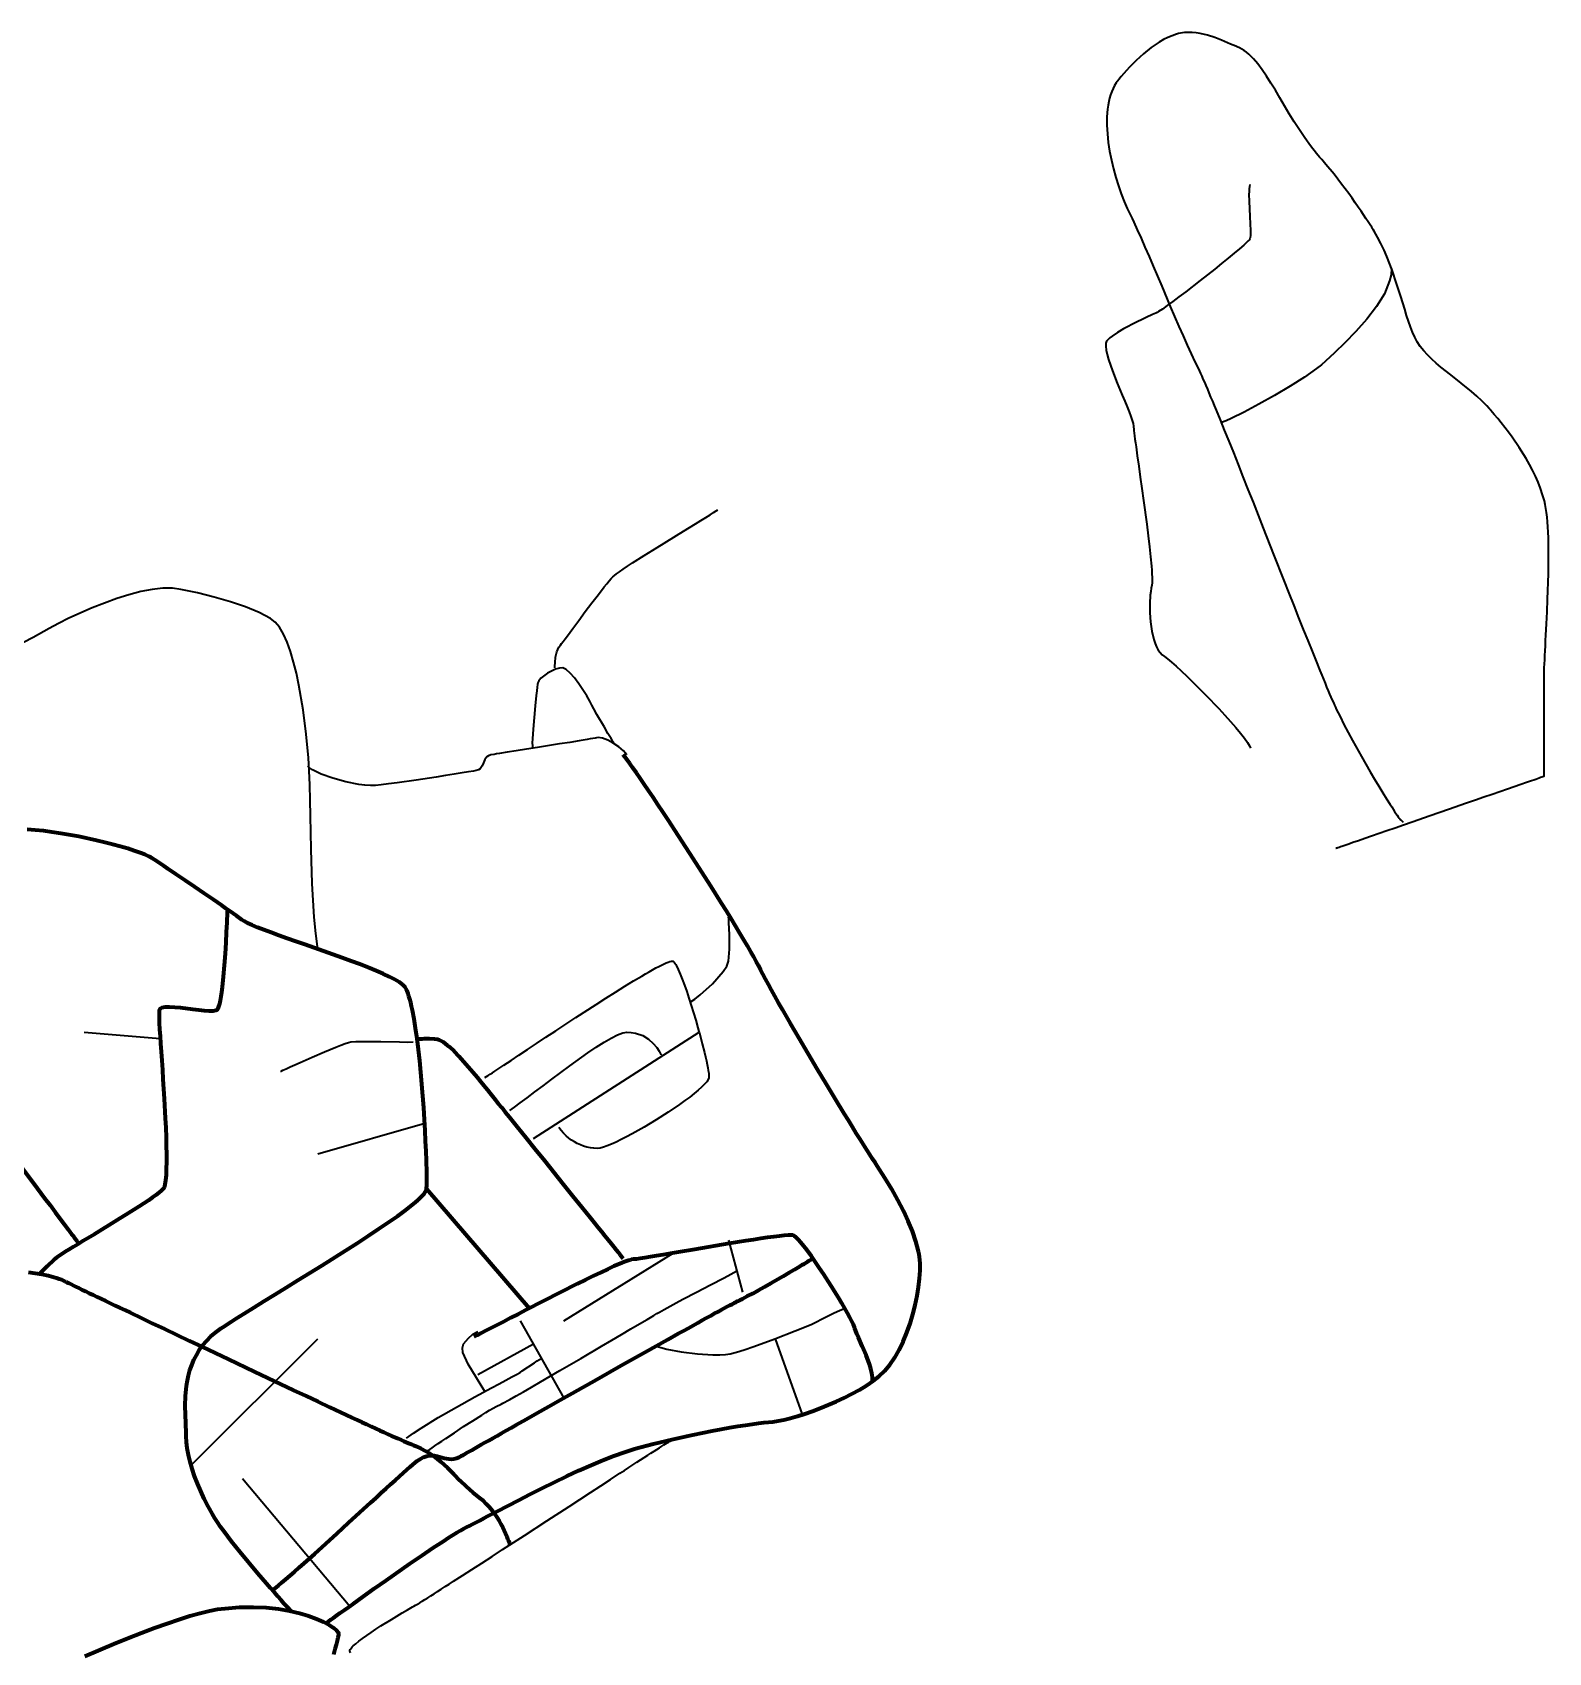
# Model space of a CAD drawing. Header units: inches. Extents: x 23 to 178, y 8 to 179.
# Drawn here: x 52.86 to 74.22, y 151.51 to 174.34 of the extents above; entities that cross this region are included whole.
import ezdxf

# ---------------------------------------------------------------- set-up
doc = ezdxf.new("R2010")
doc.units = ezdxf.units.IN
doc.header["$MEASUREMENT"] = 0
for name, color, linetype in [('Routes 2', 7, 'Continuous'), ('Routes 3', 7, 'Continuous'), ('Routes 4', 7, 'Continuous')]:
    doc.layers.add(name, color=color, linetype=linetype)

msp = doc.modelspace()

# ---------------------------------------------------------------- linework, layer by layer
at = {"layer": 'Routes 2', "color": 7, "lineweight": 106, "true_color": 0xffffff}
msp.add_lwpolyline([(53.599, 151.463), (54.008, 151.635), (54.205, 151.715), (54.397, 151.791), (54.581, 151.86), (54.757, 151.924), (54.924, 151.98), (55.079, 152.029), (55.223, 152.069), (55.353, 152.1), (55.469, 152.122), (55.575, 152.135), (55.779, 152.152), (55.973, 152.154), (56.155, 152.145), (56.325, 152.127), (56.481, 152.1), (56.624, 152.066), (56.751, 152.028), (56.864, 151.986), (56.96, 151.944), (57.039, 151.901), (57.101, 151.861), (57.144, 151.825), (57.167, 151.794), (57.172, 151.781), (57.171, 151.759), (57.165, 151.725), (57.155, 151.679), (57.14, 151.623), (57.122, 151.558), (57.1, 151.484)], dxfattribs=at)
at = {"layer": 'Routes 3', "color": 7, "lineweight": 70, "true_color": 0xffffff}
for points in [[(56.996, 151.925), (57, 151.929), (57.014, 151.938), (57.036, 151.954), (57.065, 151.976), (57.102, 152.002), (57.145, 152.034), (57.195, 152.07), (57.251, 152.11), (57.311, 152.154), (57.377, 152.201), (57.447, 152.25), (57.52, 152.303), (57.676, 152.414), (57.84, 152.53), (58.179, 152.766), (58.345, 152.88), (58.503, 152.987), (58.578, 153.036), (58.65, 153.083), (58.717, 153.127), (58.78, 153.166), (58.838, 153.202), (58.891, 153.233), (58.937, 153.259), (58.977, 153.28), (59.016, 153.3), (59.06, 153.322), (59.109, 153.347), (59.162, 153.375), (59.219, 153.405), (59.28, 153.437), (59.412, 153.506), (59.557, 153.581), (59.711, 153.661), (59.874, 153.744), (60.042, 153.829), (60.388, 153.997), (60.56, 154.077), (60.73, 154.153), (60.896, 154.222), (61.054, 154.285), (61.203, 154.338), (61.273, 154.361), (61.341, 154.381), (61.611, 154.453), (61.889, 154.52), (62.167, 154.582), (62.303, 154.61), (62.435, 154.636), (62.563, 154.66), (62.684, 154.682), (62.799, 154.701), (62.906, 154.718), (63.003, 154.732), (63.091, 154.744), (63.166, 154.752), (63.229, 154.757), (63.292, 154.763), (63.365, 154.776), (63.448, 154.793), (63.54, 154.816), (63.638, 154.844), (63.742, 154.876), (63.85, 154.913), (63.961, 154.955), (64.186, 155.049), (64.298, 155.101), (64.407, 155.157), (64.512, 155.215), (64.612, 155.276), (64.705, 155.34), (64.791, 155.406), (64.87, 155.481), (64.943, 155.569), (65.011, 155.669), (65.073, 155.779), (65.13, 155.897), (65.182, 156.021), (65.227, 156.149), (65.266, 156.279), (65.299, 156.409), (65.326, 156.538), (65.346, 156.663), (65.36, 156.782), (65.367, 156.894), (65.367, 156.996), (65.36, 157.087), (65.354, 157.128), (65.346, 157.165), (65.306, 157.307), (65.258, 157.449), (65.199, 157.593), (65.132, 157.739), (65.055, 157.889), (64.968, 158.044), (64.87, 158.203), (64.763, 158.369), (64.732, 158.416), (64.697, 158.469), (64.659, 158.53), (64.616, 158.597), (64.57, 158.67), (64.521, 158.749), (64.468, 158.833), (64.414, 158.922), (64.357, 159.014), (64.298, 159.11), (64.175, 159.312), (64.048, 159.523), (63.918, 159.738), (63.663, 160.17), (63.541, 160.378), (63.427, 160.576), (63.373, 160.67), (63.322, 160.76), (63.274, 160.846), (63.229, 160.927), (63.188, 161.002), (63.15, 161.072), (63.117, 161.135), (63.088, 161.192), (63.059, 161.249), (63.023, 161.315), (62.982, 161.389), (62.935, 161.47), (62.884, 161.558), (62.828, 161.651), (62.768, 161.751), (62.705, 161.855), (62.638, 161.963), (62.569, 162.074), (62.424, 162.306), (62.119, 162.784), (61.965, 163.02), (61.815, 163.249), (61.743, 163.358), (61.673, 163.464), (61.605, 163.564), (61.541, 163.66), (61.479, 163.75), (61.422, 163.834), (61.369, 163.91), (61.321, 163.979), (61.277, 164.039), (61.239, 164.091), (61.207, 164.133), (61.182, 164.164)], [(56.505, 152.094), (56.501, 152.098), (56.488, 152.113), (56.467, 152.136), (56.439, 152.167), (56.404, 152.205), (56.364, 152.25), (56.318, 152.301), (56.268, 152.358), (56.214, 152.419), (56.157, 152.485), (56.036, 152.625), (55.785, 152.926), (55.666, 153.075), (55.611, 153.148), (55.559, 153.218), (55.511, 153.285), (55.468, 153.348), (55.43, 153.406), (55.398, 153.461), (55.337, 153.57), (55.281, 153.679), (55.23, 153.788), (55.185, 153.894), (55.145, 154), (55.11, 154.102), (55.082, 154.202), (55.059, 154.299), (55.042, 154.391), (55.031, 154.479), (55.026, 154.562), (55.026, 154.602), (55.025, 154.646), (55.022, 154.694), (55.02, 154.747), (55.014, 154.863), (55.012, 154.991), (55.017, 155.128), (55.031, 155.271), (55.043, 155.344), (55.059, 155.417), (55.079, 155.49), (55.104, 155.563), (55.134, 155.635), (55.169, 155.705), (55.21, 155.775), (55.258, 155.842), (55.312, 155.907), (55.374, 155.969), (55.443, 156.028), (55.521, 156.084), (55.565, 156.113), (55.613, 156.145), (55.665, 156.179), (55.72, 156.214), (55.78, 156.252), (55.842, 156.291), (55.977, 156.375), (56.121, 156.465), (56.275, 156.559), (56.435, 156.657), (56.6, 156.759), (56.937, 156.968), (57.272, 157.178), (57.434, 157.282), (57.59, 157.383), (57.737, 157.481), (57.875, 157.575), (58.002, 157.664), (58.06, 157.706), (58.115, 157.747), (58.165, 157.786), (58.212, 157.823), (58.255, 157.858), (58.293, 157.892), (58.326, 157.923), (58.354, 157.952), (58.377, 157.978), (58.394, 158.002), (58.406, 158.023), (58.412, 158.042), (58.414, 158.06), (58.415, 158.084), (58.416, 158.114), (58.417, 158.148), (58.417, 158.188), (58.417, 158.231), (58.416, 158.28), (58.415, 158.332), (58.413, 158.388), (58.412, 158.448), (58.407, 158.577), (58.4, 158.717), (58.393, 158.867), (58.383, 159.024), (58.373, 159.187), (58.361, 159.353), (58.332, 159.687), (58.316, 159.851), (58.298, 160.011), (58.279, 160.164), (58.259, 160.309), (58.237, 160.443), (58.215, 160.564), (58.203, 160.62), (58.19, 160.672), (58.178, 160.719), (58.165, 160.762), (58.152, 160.801), (58.138, 160.835), (58.125, 160.863), (58.111, 160.887), (58.078, 160.921), (58.056, 160.939), (58.03, 160.957), (58.001, 160.976), (57.967, 160.995), (57.89, 161.035), (57.801, 161.077), (57.701, 161.121), (57.592, 161.166), (57.475, 161.211), (57.352, 161.257), (57.225, 161.304), (56.962, 161.397), (56.699, 161.489), (56.572, 161.533), (56.449, 161.576), (56.332, 161.618), (56.222, 161.657), (56.122, 161.695), (56.032, 161.729), (55.955, 161.762), (55.921, 161.777), (55.891, 161.791), (55.865, 161.804), (55.842, 161.817), (55.809, 161.84), (55.774, 161.865), (55.734, 161.894), (55.689, 161.926), (55.639, 161.96), (55.585, 161.998), (55.528, 162.038), (55.406, 162.122), (55.277, 162.211), (55.144, 162.302), (55.012, 162.392), (54.886, 162.478), (54.768, 162.557), (54.714, 162.593), (54.665, 162.627), (54.619, 162.658), (54.578, 162.685), (54.543, 162.708), (54.524, 162.72), (54.501, 162.731), (54.445, 162.757), (54.376, 162.784), (54.294, 162.812), (54.203, 162.841), (54.102, 162.87), (53.994, 162.9), (53.879, 162.929), (53.76, 162.958), (53.511, 163.011), (53.259, 163.056), (53.135, 163.074), (53.014, 163.09), (52.897, 163.101), (52.787, 163.109)], [(55.605, 161.984), (55.604, 161.978), (55.604, 161.961), (55.603, 161.932), (55.601, 161.895), (55.6, 161.848), (55.597, 161.794), (55.595, 161.733), (55.591, 161.666), (55.584, 161.518), (55.574, 161.359), (55.562, 161.196), (55.548, 161.036), (55.532, 160.888), (55.523, 160.82), (55.514, 160.758), (55.504, 160.703), (55.493, 160.655), (55.482, 160.616), (55.47, 160.587), (55.457, 160.567), (55.444, 160.559), (55.426, 160.554), (55.404, 160.551), (55.348, 160.551), (55.28, 160.555), (55.202, 160.564), (55.119, 160.574), (54.947, 160.596), (54.867, 160.604), (54.793, 160.607), (54.731, 160.605), (54.705, 160.601), (54.683, 160.596), (54.666, 160.588), (54.653, 160.577), (54.646, 160.564), (54.644, 160.556), (54.643, 160.543), (54.643, 160.526), (54.643, 160.505), (54.644, 160.45), (54.647, 160.38), (54.652, 160.296), (54.658, 160.2), (54.665, 160.094), (54.672, 159.979), (54.681, 159.856), (54.69, 159.726), (54.698, 159.593), (54.716, 159.317), (54.731, 159.041), (54.737, 158.906), (54.742, 158.776), (54.746, 158.651), (54.748, 158.534), (54.748, 158.426), (54.746, 158.327), (54.742, 158.241), (54.735, 158.167), (54.726, 158.109), (54.72, 158.085), (54.714, 158.066), (54.706, 158.051), (54.698, 158.041), (54.674, 158.018), (54.641, 157.991), (54.6, 157.959), (54.55, 157.923), (54.494, 157.884), (54.431, 157.842), (54.363, 157.798), (54.215, 157.703), (54.055, 157.604), (53.729, 157.405), (53.575, 157.312), (53.504, 157.269), (53.437, 157.228), (53.376, 157.191), (53.322, 157.157), (53.274, 157.127), (53.235, 157.102), (53.204, 157.081), (53.183, 157.066), (53.159, 157.045), (53.065, 156.958), (53.024, 156.916), (52.99, 156.882), (52.977, 156.869), (52.967, 156.859), (52.961, 156.852), (52.959, 156.85)], [(58.28, 160.157), (58.283, 160.157), (58.293, 160.158), (58.307, 160.16), (58.327, 160.162), (58.352, 160.163), (58.38, 160.165), (58.412, 160.165), (58.448, 160.165), (58.526, 160.16), (58.568, 160.154), (58.592, 160.146), (58.618, 160.133), (58.645, 160.117), (58.674, 160.096), (58.704, 160.073), (58.735, 160.046), (58.8, 159.985), (58.867, 159.917), (59, 159.768), (59.064, 159.693), (59.124, 159.621), (59.177, 159.556), (59.203, 159.525), (59.221, 159.503), (59.244, 159.474), (59.272, 159.44), (59.304, 159.4), (59.34, 159.355), (59.381, 159.305), (59.424, 159.25), (59.472, 159.192), (59.522, 159.129), (59.576, 159.063), (59.632, 158.993), (59.69, 158.921), (59.812, 158.769), (59.94, 158.61), (60.073, 158.446), (60.34, 158.113), (60.471, 157.95), (60.597, 157.793), (60.658, 157.718), (60.717, 157.645), (60.773, 157.574), (60.827, 157.507), (60.879, 157.444), (60.927, 157.384), (60.972, 157.328), (61.013, 157.277), (61.05, 157.23), (61.084, 157.189), (61.112, 157.153), (61.137, 157.122), (61.156, 157.098), (61.17, 157.081), (61.179, 157.07), (61.182, 157.066)], [(52.713, 158.338), (52.873, 158.126), (53.031, 157.916), (53.107, 157.815), (53.179, 157.719), (53.246, 157.63), (53.308, 157.547), (53.363, 157.474), (53.41, 157.41), (53.431, 157.383), (53.449, 157.359), (53.465, 157.338), (53.478, 157.32), (53.488, 157.306), (53.496, 157.296), (53.5, 157.29), (53.502, 157.288)], [(58.413, 158.045), (59.86, 156.364)], [(64.697, 155.335), (64.696, 155.391), (64.687, 155.45), (64.673, 155.512), (64.654, 155.575), (64.605, 155.704), (64.551, 155.831), (64.498, 155.95), (64.475, 156.005), (64.455, 156.056), (64.447, 156.079), (64.441, 156.098), (64.428, 156.133), (64.407, 156.178), (64.379, 156.232), (64.345, 156.294), (64.306, 156.363), (64.263, 156.437), (64.216, 156.516), (64.114, 156.681), (64.005, 156.849), (63.951, 156.931), (63.923, 156.971), (63.913, 156.986), (63.904, 156.999), (63.835, 157.097), (63.77, 157.186), (63.711, 157.262), (63.684, 157.294), (63.659, 157.323), (63.636, 157.347), (63.615, 157.366), (63.597, 157.38), (63.583, 157.389), (63.574, 157.392), (63.548, 157.394), (63.506, 157.392), (63.452, 157.388), (63.385, 157.381), (63.307, 157.371), (63.219, 157.359), (63.123, 157.345), (63.02, 157.33), (62.91, 157.313), (62.677, 157.275), (62.193, 157.194), (61.961, 157.154), (61.852, 157.136), (61.749, 157.119), (61.654, 157.103), (61.567, 157.088), (61.49, 157.076), (61.424, 157.066), (61.371, 157.058), (61.331, 157.054), (61.301, 157.049), (61.281, 157.044), (61.258, 157.037), (61.202, 157.017), (61.134, 156.99), (61.054, 156.956), (60.965, 156.915), (60.868, 156.87), (60.763, 156.82), (60.652, 156.766), (60.537, 156.709), (60.297, 156.588), (60.054, 156.464), (59.817, 156.342), (59.704, 156.283), (59.596, 156.227), (59.495, 156.175), (59.402, 156.126), (59.318, 156.082), (59.245, 156.044), (59.183, 156.012), (59.134, 155.987), (59.115, 155.978), (59.1, 155.97), (59.088, 155.964), (59.081, 155.961)], [(52.802, 156.875), (52.9, 156.86), (52.994, 156.844), (53.081, 156.825), (53.162, 156.804), (53.199, 156.793), (53.234, 156.781), (53.267, 156.769), (53.296, 156.755), (53.311, 156.748), (53.329, 156.739), (53.351, 156.729), (53.376, 156.716), (53.406, 156.702), (53.44, 156.685), (53.477, 156.667), (53.517, 156.648), (53.561, 156.626), (53.609, 156.604), (53.659, 156.579), (53.713, 156.553), (53.769, 156.526), (53.829, 156.498), (53.891, 156.468), (53.955, 156.437), (54.022, 156.405), (54.092, 156.372), (54.164, 156.337), (54.238, 156.302), (54.391, 156.228), (54.552, 156.151), (54.72, 156.072), (54.892, 155.989), (55.069, 155.905), (55.25, 155.819), (55.618, 155.645), (55.989, 155.469), (56.355, 155.296), (56.535, 155.211), (56.71, 155.128), (56.881, 155.048), (57.047, 154.971), (57.205, 154.897), (57.356, 154.827), (57.429, 154.793), (57.499, 154.761), (57.567, 154.729), (57.632, 154.699), (57.695, 154.67), (57.755, 154.643), (57.813, 154.616), (57.867, 154.592), (57.919, 154.568), (57.967, 154.547), (58.012, 154.527), (58.054, 154.508), (58.092, 154.491), (58.127, 154.476), (58.158, 154.463), (58.185, 154.452), (58.208, 154.443), (58.227, 154.435), (58.263, 154.421), (58.331, 154.39), (58.395, 154.356), (58.454, 154.321), (58.511, 154.283), (58.564, 154.243), (58.614, 154.202), (58.709, 154.116), (58.798, 154.028), (58.884, 153.939), (58.971, 153.853), (59.063, 153.77), (59.111, 153.73), (59.161, 153.693), (59.209, 153.653), (59.254, 153.61), (59.297, 153.564), (59.335, 153.516), (59.371, 153.468), (59.404, 153.419), (59.434, 153.37), (59.461, 153.321), (59.486, 153.275), (59.507, 153.23), (59.526, 153.188), (59.542, 153.15), (59.555, 153.115), (59.566, 153.086), (59.575, 153.062), (59.58, 153.044), (59.584, 153.032), (59.585, 153.028)], [(56.24, 152.39), (56.28, 152.421), (56.325, 152.457), (56.375, 152.499), (56.43, 152.546), (56.49, 152.596), (56.553, 152.651), (56.62, 152.71), (56.69, 152.772), (56.762, 152.837), (56.837, 152.904), (56.992, 153.044), (57.152, 153.19), (57.313, 153.338), (57.472, 153.484), (57.627, 153.626), (57.702, 153.694), (57.774, 153.761), (57.844, 153.824), (57.91, 153.885), (57.973, 153.942), (58.032, 153.995), (58.086, 154.044), (58.136, 154.088), (58.181, 154.128), (58.22, 154.162), (58.253, 154.19), (58.28, 154.212), (58.304, 154.229), (58.326, 154.244), (58.37, 154.267), (58.412, 154.282), (58.451, 154.289), (58.489, 154.291), (58.525, 154.288), (58.56, 154.281), (58.595, 154.272), (58.662, 154.253), (58.695, 154.245), (58.729, 154.24), (58.764, 154.238), (58.799, 154.241), (58.836, 154.251), (58.874, 154.268), (58.886, 154.274), (58.902, 154.284), (58.923, 154.295), (58.949, 154.31), (58.978, 154.326), (59.012, 154.345), (59.049, 154.366), (59.09, 154.389), (59.135, 154.415), (59.183, 154.442), (59.235, 154.471), (59.289, 154.502), (59.347, 154.534), (59.407, 154.568), (59.47, 154.604), (59.536, 154.641), (59.604, 154.679), (59.674, 154.719), (59.821, 154.802), (59.974, 154.889), (60.134, 154.979), (60.299, 155.072), (60.468, 155.168), (60.812, 155.361), (61.156, 155.556), (61.326, 155.651), (61.492, 155.745), (61.654, 155.835), (61.811, 155.923), (61.96, 156.007), (62.032, 156.047), (62.102, 156.085), (62.169, 156.123), (62.234, 156.159), (62.296, 156.194), (62.356, 156.227), (62.413, 156.258), (62.467, 156.288), (62.517, 156.316), (62.564, 156.341), (62.608, 156.365), (62.649, 156.387), (62.685, 156.407), (62.718, 156.424), (62.746, 156.439), (62.77, 156.452), (62.79, 156.462), (62.806, 156.469), (62.834, 156.482), (62.864, 156.498), (62.897, 156.514), (62.932, 156.533), (63.008, 156.573), (63.089, 156.618), (63.175, 156.666), (63.263, 156.716), (63.437, 156.817), (63.521, 156.866), (63.599, 156.912), (63.67, 156.954), (63.703, 156.974), (63.733, 156.992), (63.76, 157.008), (63.784, 157.023), (63.806, 157.035), (63.824, 157.046), (63.838, 157.055), (63.848, 157.061), (63.855, 157.065), (63.857, 157.066)]]:
    msp.add_lwpolyline(points, dxfattribs=at)
at = {"layer": 'Routes 4', "color": 7, "lineweight": 35, "true_color": 0xffffff}
for points in [[(71.226, 162.847), (71.228, 162.848), (71.233, 162.85), (71.242, 162.853), (71.255, 162.857), (71.271, 162.863), (71.29, 162.87), (71.312, 162.877), (71.337, 162.886), (71.365, 162.896), (71.396, 162.906), (71.43, 162.918), (71.466, 162.931), (71.545, 162.958), (71.634, 162.989), (71.73, 163.022), (71.834, 163.058), (71.944, 163.096), (72.059, 163.136), (72.179, 163.177), (72.302, 163.22), (72.556, 163.308), (72.813, 163.397), (73.068, 163.485), (73.192, 163.528), (73.312, 163.569), (73.428, 163.61), (73.538, 163.648), (73.643, 163.684), (73.74, 163.718), (73.83, 163.749), (73.91, 163.777), (73.982, 163.801), (74.013, 163.812), (74.042, 163.822), (74.068, 163.831), (74.091, 163.839), (74.111, 163.846), (74.128, 163.852), (74.141, 163.857), (74.151, 163.86), (74.158, 163.862), (74.161, 163.863), (74.161, 163.865), (74.161, 163.872), (74.161, 163.884), (74.161, 163.9), (74.161, 163.921), (74.161, 163.945), (74.161, 163.973), (74.161, 164.005), (74.161, 164.04), (74.161, 164.079), (74.161, 164.163), (74.161, 164.257), (74.161, 164.358), (74.161, 164.464), (74.161, 164.684), (74.161, 164.901), (74.161, 165.004), (74.161, 165.1), (74.161, 165.188), (74.161, 165.228), (74.161, 165.265), (74.161, 165.302), (74.162, 165.344), (74.163, 165.391), (74.165, 165.444), (74.168, 165.501), (74.171, 165.563), (74.174, 165.629), (74.178, 165.699), (74.181, 165.773), (74.185, 165.849), (74.194, 166.01), (74.202, 166.18), (74.209, 166.355), (74.22, 166.712), (74.223, 166.888), (74.223, 167.059), (74.22, 167.222), (74.217, 167.299), (74.213, 167.374), (74.208, 167.445), (74.202, 167.513), (74.195, 167.577), (74.186, 167.636), (74.177, 167.69), (74.166, 167.74), (74.139, 167.829), (74.109, 167.917), (74.075, 168.004), (74.037, 168.09), (73.996, 168.174), (73.953, 168.256), (73.907, 168.337), (73.81, 168.493), (73.709, 168.639), (73.657, 168.709), (73.606, 168.776), (73.556, 168.84), (73.506, 168.901), (73.458, 168.959), (73.411, 169.014), (73.399, 169.027), (73.384, 169.045), (73.351, 169.082), (73.282, 169.151), (73.212, 169.218), (73.139, 169.281), (72.992, 169.402), (72.846, 169.516), (72.705, 169.628), (72.639, 169.684), (72.576, 169.74), (72.517, 169.798), (72.464, 169.857), (72.415, 169.919), (72.372, 169.983), (72.337, 170.049), (72.307, 170.12), (72.278, 170.194), (72.25, 170.273), (72.223, 170.356), (72.196, 170.441), (72.14, 170.62), (72.082, 170.805), (72.017, 170.994), (71.945, 171.183), (71.904, 171.275), (71.861, 171.367), (71.814, 171.456), (71.764, 171.543), (71.751, 171.565), (71.744, 171.575), (71.741, 171.581), (71.731, 171.597), (71.707, 171.633), (71.68, 171.675), (71.65, 171.721), (71.616, 171.771), (71.58, 171.825), (71.541, 171.882), (71.499, 171.943), (71.454, 172.005), (71.407, 172.071), (71.307, 172.205), (71.2, 172.344), (71.086, 172.483), (71.028, 172.552), (70.997, 172.587), (70.953, 172.639), (70.868, 172.746), (70.788, 172.856), (70.712, 172.969), (70.639, 173.082), (70.569, 173.196), (70.502, 173.309), (70.436, 173.42), (70.373, 173.527), (70.31, 173.63), (70.248, 173.727), (70.187, 173.818), (70.125, 173.9), (70.063, 173.973), (70.031, 174.006), (69.999, 174.036), (69.967, 174.064), (69.934, 174.088), (69.901, 174.109), (69.867, 174.127), (69.833, 174.141), (69.815, 174.148), (69.779, 174.162), (69.741, 174.178), (69.7, 174.196), (69.613, 174.233), (69.518, 174.27), (69.417, 174.303), (69.312, 174.329), (69.258, 174.337), (69.203, 174.342), (69.148, 174.343), (69.092, 174.34), (69.036, 174.332), (69.008, 174.326), (68.978, 174.318), (68.917, 174.297), (68.857, 174.272), (68.797, 174.242), (68.737, 174.207), (68.679, 174.17), (68.623, 174.129), (68.513, 174.041), (68.412, 173.948), (68.319, 173.854), (68.277, 173.808), (68.238, 173.764), (68.202, 173.721), (68.169, 173.681), (68.154, 173.663), (68.151, 173.658), (68.145, 173.651), (68.132, 173.633), (68.108, 173.595), (68.086, 173.554), (68.067, 173.511), (68.051, 173.465), (68.037, 173.418), (68.025, 173.368), (68.016, 173.316), (68.008, 173.263), (68, 173.152), (67.999, 173.035), (68.006, 172.915), (68.019, 172.792), (68.038, 172.668), (68.062, 172.544), (68.092, 172.42), (68.125, 172.299), (68.161, 172.181), (68.201, 172.068), (68.243, 171.961), (68.286, 171.862), (68.331, 171.77), (68.354, 171.722), (68.378, 171.671), (68.428, 171.563), (68.481, 171.445), (68.536, 171.319), (68.593, 171.187), (68.652, 171.05), (68.772, 170.767), (68.893, 170.479), (68.954, 170.338), (69.014, 170.199), (69.072, 170.065), (69.129, 169.937), (69.185, 169.816), (69.238, 169.703), (69.289, 169.6), (69.303, 169.57), (69.318, 169.536), (69.335, 169.499), (69.353, 169.458), (69.373, 169.414), (69.393, 169.366), (69.415, 169.316), (69.438, 169.262), (69.461, 169.205), (69.486, 169.146), (69.512, 169.084), (69.539, 169.019), (69.595, 168.882), (69.654, 168.736), (69.716, 168.582), (69.781, 168.421), (69.847, 168.253), (69.916, 168.081), (69.986, 167.904), (70.058, 167.723), (70.203, 167.355), (70.349, 166.985), (70.494, 166.619), (70.565, 166.44), (70.634, 166.265), (70.701, 166.095), (70.767, 165.93), (70.83, 165.773), (70.89, 165.623), (70.947, 165.481), (71.001, 165.349), (71.026, 165.287), (71.051, 165.228), (71.074, 165.171), (71.096, 165.118), (71.118, 165.067), (71.138, 165.02), (71.157, 164.976), (71.174, 164.935), (71.191, 164.898), (71.206, 164.864), (71.22, 164.835), (71.232, 164.808), (71.284, 164.702), (71.34, 164.592), (71.46, 164.367), (71.585, 164.141), (71.648, 164.03), (71.711, 163.923), (71.772, 163.819), (71.831, 163.721), (71.888, 163.628), (71.941, 163.542), (71.99, 163.464), (72.012, 163.429), (72.034, 163.396), (72.054, 163.365), (72.072, 163.337), (72.089, 163.312), (72.105, 163.29), (72.118, 163.271), (72.125, 163.262), (72.127, 163.258), (72.129, 163.257), (72.129, 163.256), (72.133, 163.253), (72.139, 163.248), (72.154, 163.233), (72.169, 163.22), (72.174, 163.216), (72.176, 163.214)], [(70.012, 172.198), (70.007, 172.173), (70.003, 172.141), (70.002, 172.103), (70.001, 172.06), (70.004, 171.963), (70.009, 171.857), (70.015, 171.748), (70.02, 171.645), (70.023, 171.553), (70.023, 171.514), (70.021, 171.481), (70.018, 171.454), (70.014, 171.435), (70.01, 171.427), (70.003, 171.417), (69.99, 171.404), (69.973, 171.387), (69.927, 171.345), (69.866, 171.292), (69.792, 171.23), (69.708, 171.16), (69.616, 171.086), (69.518, 171.007), (69.313, 170.845), (69.11, 170.688), (69.015, 170.616), (68.927, 170.55), (68.849, 170.493), (68.781, 170.445), (68.728, 170.409), (68.707, 170.395), (68.69, 170.386), (68.644, 170.366), (68.615, 170.354), (68.581, 170.339), (68.504, 170.303), (68.416, 170.261), (68.233, 170.164), (68.148, 170.113), (68.074, 170.063), (68.043, 170.039), (68.017, 170.016), (67.996, 169.994), (67.984, 169.963), (67.982, 169.921), (67.988, 169.867), (68.002, 169.804), (68.022, 169.733), (68.048, 169.656), (68.077, 169.574), (68.145, 169.402), (68.216, 169.229), (68.251, 169.146), (68.283, 169.068), (68.313, 168.996), (68.337, 168.931), (68.357, 168.875), (68.37, 168.83), (68.375, 168.796), (68.376, 168.782), (68.377, 168.761), (68.38, 168.732), (68.384, 168.698), (68.389, 168.657), (68.395, 168.61), (68.402, 168.558), (68.41, 168.501), (68.428, 168.374), (68.448, 168.232), (68.47, 168.078), (68.493, 167.916), (68.517, 167.749), (68.562, 167.413), (68.582, 167.251), (68.6, 167.096), (68.615, 166.952), (68.627, 166.823), (68.631, 166.765), (68.634, 166.712), (68.636, 166.664), (68.636, 166.621), (68.635, 166.585), (68.633, 166.555), (68.624, 166.511), (68.617, 166.463), (68.611, 166.411), (68.604, 166.294), (68.606, 166.166), (68.615, 166.035), (68.634, 165.906), (68.661, 165.787), (68.679, 165.733), (68.699, 165.684), (68.722, 165.64), (68.748, 165.603), (68.776, 165.573), (68.809, 165.55), (68.852, 165.517), (68.908, 165.471), (68.974, 165.413), (69.048, 165.345), (69.129, 165.268), (69.215, 165.184), (69.395, 165.003), (69.575, 164.814), (69.661, 164.721), (69.742, 164.632), (69.815, 164.547), (69.881, 164.469), (69.936, 164.399), (69.979, 164.339), (70.009, 164.291), (70.018, 164.272), (70.023, 164.256)], [(72.01, 171.014), (72.003, 170.929), (71.983, 170.841), (71.909, 170.661), (71.797, 170.48), (71.66, 170.301), (71.508, 170.129), (71.353, 169.971), (71.207, 169.829), (71.079, 169.709), (71.024, 169.66), (70.954, 169.606), (70.783, 169.487), (70.58, 169.358), (70.361, 169.228), (70.139, 169.104), (69.932, 168.994), (69.752, 168.904), (69.678, 168.87), (69.616, 168.844)], [(60.219, 165.388), (60.219, 165.394), (60.219, 165.41), (60.223, 165.464), (60.232, 165.537), (60.249, 165.614), (60.277, 165.68), (60.298, 165.708), (60.315, 165.73), (60.337, 165.76), (60.365, 165.797), (60.397, 165.84), (60.472, 165.942), (60.558, 166.058), (60.65, 166.181), (60.744, 166.305), (60.834, 166.424), (60.916, 166.529), (60.953, 166.574), (60.986, 166.614), (61.015, 166.647), (61.039, 166.673), (61.059, 166.691), (61.088, 166.714), (61.13, 166.743), (61.183, 166.779), (61.246, 166.821), (61.317, 166.867), (61.48, 166.971), (61.66, 167.084), (62.032, 167.315), (62.202, 167.42), (62.279, 167.467), (62.347, 167.509), (62.407, 167.546), (62.457, 167.577), (62.494, 167.601), (62.519, 167.617)], [(56.879, 161.426), (56.852, 161.646), (56.83, 161.875), (56.802, 162.35), (56.786, 162.833), (56.777, 163.303), (56.773, 163.526), (56.767, 163.739), (56.76, 163.939), (56.749, 164.122), (56.717, 164.453), (56.672, 164.799), (56.613, 165.146), (56.578, 165.312), (56.539, 165.47), (56.495, 165.617), (56.448, 165.75), (56.396, 165.865), (56.34, 165.961), (56.279, 166.033), (56.213, 166.082), (56.054, 166.167), (55.863, 166.247), (55.649, 166.321), (55.42, 166.387), (55.184, 166.445), (54.95, 166.494), (54.832, 166.511), (54.697, 166.511), (54.548, 166.494), (54.388, 166.463), (54.22, 166.418), (54.047, 166.364), (53.7, 166.233), (53.374, 166.088), (53.226, 166.015), (53.094, 165.945), (52.869, 165.817), (52.732, 165.745)], [(61.052, 164.322), (61.05, 164.327), (61.041, 164.341), (61.012, 164.391), (60.969, 164.464), (60.918, 164.551), (60.814, 164.733), (60.771, 164.81), (60.741, 164.865), (60.712, 164.92), (60.669, 164.992), (60.558, 165.163), (60.496, 165.246), (60.435, 165.316), (60.38, 165.366), (60.332, 165.387), (60.285, 165.385), (60.231, 165.37), (60.118, 165.313), (60.024, 165.241), (59.994, 165.206), (59.979, 165.176), (59.976, 165.154), (59.971, 165.116), (59.965, 165.064), (59.958, 165.001), (59.942, 164.852), (59.927, 164.687), (59.914, 164.526), (59.905, 164.387), (59.903, 164.333), (59.904, 164.291), (59.906, 164.265), (59.911, 164.256)], [(61.235, 164.164), (61.186, 164.221), (61.12, 164.277), (61.044, 164.328), (60.966, 164.37), (60.892, 164.397), (60.831, 164.407), (60.806, 164.403), (60.787, 164.399), (60.757, 164.394), (60.72, 164.387), (60.675, 164.379), (60.565, 164.361), (60.434, 164.339), (60.288, 164.316), (59.975, 164.266), (59.821, 164.242), (59.677, 164.219), (59.549, 164.199), (59.443, 164.182), (59.4, 164.175), (59.365, 164.169), (59.32, 164.161), (59.288, 164.15), (59.264, 164.135), (59.232, 164.097), (59.214, 164.051), (59.195, 164.006), (59.166, 163.967), (59.144, 163.953), (59.114, 163.942), (59.072, 163.934), (59.004, 163.922), (58.913, 163.907), (58.804, 163.89), (58.68, 163.87), (58.546, 163.849), (58.266, 163.806), (57.997, 163.768), (57.878, 163.753), (57.775, 163.74), (57.693, 163.733), (57.623, 163.73), (57.544, 163.735), (57.458, 163.746), (57.275, 163.782), (57.092, 163.833), (56.929, 163.892), (56.861, 163.922), (56.804, 163.951), (56.763, 163.979), (56.738, 164.004)], [(62.128, 160.677), (62.192, 160.72), (62.269, 160.78), (62.441, 160.936), (62.591, 161.108), (62.643, 161.187), (62.669, 161.256), (62.683, 161.423), (62.682, 161.627), (62.674, 161.801), (62.671, 161.854), (62.669, 161.874)], [(59.236, 159.616), (59.256, 159.628), (59.28, 159.643), (59.308, 159.662), (59.341, 159.682), (59.376, 159.706), (59.416, 159.731), (59.458, 159.76), (59.504, 159.79), (59.553, 159.822), (59.605, 159.856), (59.715, 159.93), (59.835, 160.009), (59.962, 160.094), (60.095, 160.182), (60.233, 160.274), (60.517, 160.46), (60.802, 160.645), (60.941, 160.735), (61.077, 160.82), (61.207, 160.902), (61.33, 160.977), (61.444, 161.046), (61.498, 161.077), (61.549, 161.107), (61.598, 161.134), (61.643, 161.159), (61.685, 161.181), (61.724, 161.201), (61.759, 161.217), (61.791, 161.232), (61.819, 161.243), (61.843, 161.25), (61.862, 161.255), (61.877, 161.256), (61.888, 161.254), (61.893, 161.25), (61.902, 161.241), (61.912, 161.227), (61.923, 161.21), (61.934, 161.189), (61.96, 161.138), (61.987, 161.074), (62.016, 161.001), (62.047, 160.918), (62.078, 160.828), (62.11, 160.732), (62.143, 160.631), (62.206, 160.423), (62.236, 160.318), (62.251, 160.266), (62.254, 160.254), (62.257, 160.245), (62.262, 160.228), (62.298, 160.092), (62.33, 159.966), (62.344, 159.907), (62.356, 159.852), (62.367, 159.801), (62.376, 159.754), (62.383, 159.713), (62.389, 159.677), (62.392, 159.647), (62.392, 159.623), (62.392, 159.619), (62.392, 159.611), (62.382, 159.586), (62.361, 159.555), (62.33, 159.52), (62.289, 159.48), (62.24, 159.437), (62.184, 159.39), (62.121, 159.341), (62.052, 159.29), (61.978, 159.237), (61.818, 159.129), (61.649, 159.021), (61.478, 158.918), (61.393, 158.869), (61.311, 158.823), (61.231, 158.78), (61.155, 158.741), (61.083, 158.706), (61.017, 158.676), (60.958, 158.652), (60.905, 158.633), (60.861, 158.621), (60.825, 158.616), (60.772, 158.619), (60.721, 158.626), (60.672, 158.636), (60.626, 158.65), (60.581, 158.666), (60.537, 158.686), (60.496, 158.708), (60.456, 158.734), (60.417, 158.763), (60.38, 158.795), (60.344, 158.831), (60.309, 158.869), (60.275, 158.91)], [(53.587, 160.256), (54.66, 160.165)], [(56.353, 159.703), (56.362, 159.707), (56.39, 159.72), (56.433, 159.739), (56.489, 159.765), (56.556, 159.795), (56.632, 159.828), (56.8, 159.902), (56.974, 159.977), (57.135, 160.043), (57.206, 160.071), (57.266, 160.093), (57.314, 160.109), (57.347, 160.117), (57.416, 160.123), (57.516, 160.125), (57.637, 160.124), (57.769, 160.122), (58.03, 160.117), (58.14, 160.116), (58.222, 160.117)], [(59.585, 159.15), (59.652, 159.198), (59.734, 159.259), (59.83, 159.331), (59.938, 159.412), (60.054, 159.5), (60.176, 159.593), (60.431, 159.782), (60.683, 159.962), (60.802, 160.042), (60.914, 160.113), (61.015, 160.172), (61.104, 160.217), (61.178, 160.246), (61.235, 160.256), (61.298, 160.252), (61.357, 160.242), (61.459, 160.206), (61.542, 160.155), (61.607, 160.096), (61.656, 160.037), (61.689, 159.986), (61.709, 159.95), (61.713, 159.939), (61.715, 159.936)], [(59.92, 158.755), (62.254, 160.256)], [(56.879, 158.539), (58.387, 158.974)], [(62.669, 157.323), (62.865, 156.589)], [(60.346, 156.187), (61.889, 157.142)], [(58.413, 154.345), (58.418, 154.349), (58.433, 154.359), (58.457, 154.376), (58.49, 154.398), (58.529, 154.425), (58.575, 154.456), (58.627, 154.49), (58.683, 154.528), (58.805, 154.61), (58.935, 154.696), (59.066, 154.78), (59.191, 154.859), (59.248, 154.895), (59.302, 154.927), (59.35, 154.955), (59.393, 154.979), (59.462, 155.013), (59.486, 155.026), (59.515, 155.041), (59.549, 155.059), (59.587, 155.08), (59.675, 155.13), (59.778, 155.188), (59.893, 155.254), (60.018, 155.327), (60.153, 155.405), (60.293, 155.486), (60.586, 155.658), (60.88, 155.831), (61.024, 155.915), (61.161, 155.996), (61.291, 156.072), (61.412, 156.143), (61.521, 156.207), (61.616, 156.263), (61.658, 156.288), (61.696, 156.31), (61.73, 156.33), (61.759, 156.346), (61.803, 156.372), (61.844, 156.395), (61.931, 156.442), (62.023, 156.492), (62.217, 156.593), (62.415, 156.695), (62.608, 156.795), (62.699, 156.844), (62.784, 156.89)], [(59.731, 156.187), (60.346, 155.096)], [(61.646, 155.83), (61.713, 155.809), (61.797, 155.788), (62.002, 155.751), (62.23, 155.723), (62.448, 155.708), (62.544, 155.707), (62.625, 155.711), (62.691, 155.721), (62.778, 155.744), (62.89, 155.779), (63.023, 155.824), (63.318, 155.931), (63.609, 156.044), (63.736, 156.096), (63.841, 156.142), (63.917, 156.178), (63.967, 156.205), (64.064, 156.255), (64.156, 156.298), (64.233, 156.333), (64.286, 156.356), (64.305, 156.364)], [(59.236, 155.193), (58.999, 155.578), (58.926, 155.741), (58.918, 155.808), (58.935, 155.862), (59.002, 155.943), (59.067, 155.997), (59.117, 156.026), (59.136, 156.036)], [(55.096, 154.151), (56.879, 155.935)], [(59.92, 155.859), (59.136, 155.424)], [(63.709, 154.866), (63.329, 155.935)], [(58.13, 154.534), (58.228, 154.604), (58.337, 154.676), (58.578, 154.824), (59.091, 155.115), (59.329, 155.243), (59.436, 155.3), (59.532, 155.351), (59.614, 155.396), (59.681, 155.432), (59.731, 155.461), (59.761, 155.48), (59.934, 155.597), (59.973, 155.621), (60.003, 155.641), (60.024, 155.653), (60.031, 155.658)], [(57.339, 151.51), (57.335, 151.521), (57.332, 151.531), (57.331, 151.539), (57.332, 151.547), (57.337, 151.556), (57.344, 151.567), (57.353, 151.579), (57.366, 151.592), (57.38, 151.606), (57.416, 151.637), (57.46, 151.673), (57.511, 151.711), (57.569, 151.752), (57.632, 151.796), (57.699, 151.841), (57.77, 151.887), (57.918, 151.98), (58.069, 152.07), (58.143, 152.114), (58.215, 152.155), (58.235, 152.166), (58.258, 152.18), (58.285, 152.196), (58.316, 152.215), (58.35, 152.236), (58.388, 152.259), (58.429, 152.285), (58.472, 152.312), (58.519, 152.342), (58.569, 152.373), (58.621, 152.407), (58.676, 152.441), (58.733, 152.478), (58.792, 152.516), (58.918, 152.597), (59.05, 152.682), (59.19, 152.772), (59.335, 152.866), (59.485, 152.963), (59.638, 153.063), (59.794, 153.164), (60.108, 153.369), (60.421, 153.572), (60.573, 153.671), (60.722, 153.768), (60.867, 153.862), (61.005, 153.952), (61.137, 154.038), (61.2, 154.079), (61.261, 154.118), (61.319, 154.156), (61.376, 154.193), (61.429, 154.228), (61.481, 154.261), (61.529, 154.292), (61.575, 154.322), (61.618, 154.349), (61.657, 154.375), (61.694, 154.398), (61.727, 154.419), (61.756, 154.438), (61.782, 154.454), (61.804, 154.468), (61.822, 154.479), (61.836, 154.488), (61.846, 154.493), (61.909, 154.524), (61.969, 154.547), (62.025, 154.563), (62.075, 154.574), (62.116, 154.58), (62.133, 154.582), (62.148, 154.583), (62.16, 154.583), (62.168, 154.583), (62.174, 154.584), (62.176, 154.583)], [(55.82, 153.967), (57.331, 152.167)]]:
    msp.add_lwpolyline(points, dxfattribs=at)

doc.saveas('drawing.dxf')
